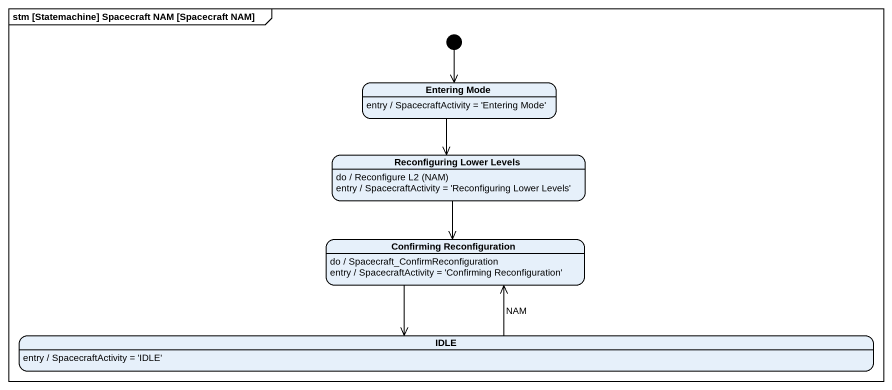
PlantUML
@startuml
mainframe stm [Statemachine] Spacecraft NAM [Spacecraft NAM]
hide empty description
state "Entering Mode" as Entering_Mode
Entering_Mode : entry / SpacecraftActivity = 'Entering Mode'
state "Reconfiguring Lower Levels" as Reconfiguring_Lower_Levels
Reconfiguring_Lower_Levels : do / Reconfigure L2 (NAM)
Reconfiguring_Lower_Levels : entry / SpacecraftActivity = 'Reconfiguring Lower Levels'
state "Confirming Reconfiguration" as Confirming_Reconfiguration
Confirming_Reconfiguration : do / Spacecraft_ConfirmReconfiguration
Confirming_Reconfiguration : entry / SpacecraftActivity = 'Confirming Reconfiguration'
state IDLE
IDLE : entry / SpacecraftActivity = 'IDLE'
[*] --> Entering_Mode
Entering_Mode --> Reconfiguring_Lower_Levels
Reconfiguring_Lower_Levels --> Confirming_Reconfiguration
Confirming_Reconfiguration --> IDLE
IDLE -up-> Confirming_Reconfiguration : NAM
@enduml
